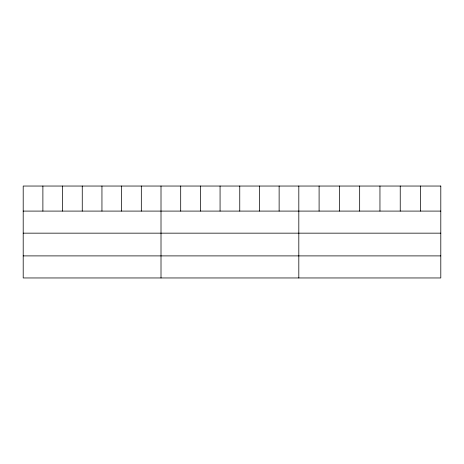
<?xml version="1.0" encoding="UTF-8"?>
<svg xmlns="http://www.w3.org/2000/svg" width="464" height="464" viewBox="0 0 464 464"><rect width="100%" height="100%" fill="white"/><g stroke="black" fill="none" stroke-linecap="round" stroke-linejoin="round"><path stroke-width="0.7" d="M23.2 211.091L440.8 211.091M23.2 233.16L440.8 233.16M23.2 255.896L440.8 255.896M420.517 186.041L420.517 211.091M400.235 186.041L400.235 211.091M379.952 186.041L379.952 211.091M359.664 186.041L359.664 211.091M339.381 186.041L339.381 211.091M319.099 186.041L319.099 211.091M298.816 186.041L298.816 277.959M279.131 186.041L279.131 211.091M259.44 186.041L259.44 211.091M239.755 186.041L239.755 211.091M220.069 186.041L220.069 211.091M200.384 186.041L200.384 211.091M180.693 186.041L180.693 211.091M161.008 186.041L161.008 277.959M141.323 186.041L141.323 211.091M121.632 186.041L121.632 211.091M101.947 186.041L101.947 211.091M82.261 186.041L82.261 211.091M62.576 186.041L62.576 211.091M42.885 186.041L42.885 211.091M440.8 186.041L23.2 186.041L23.2 277.959L440.8 277.959L440.8 186.041"/></g></svg>
